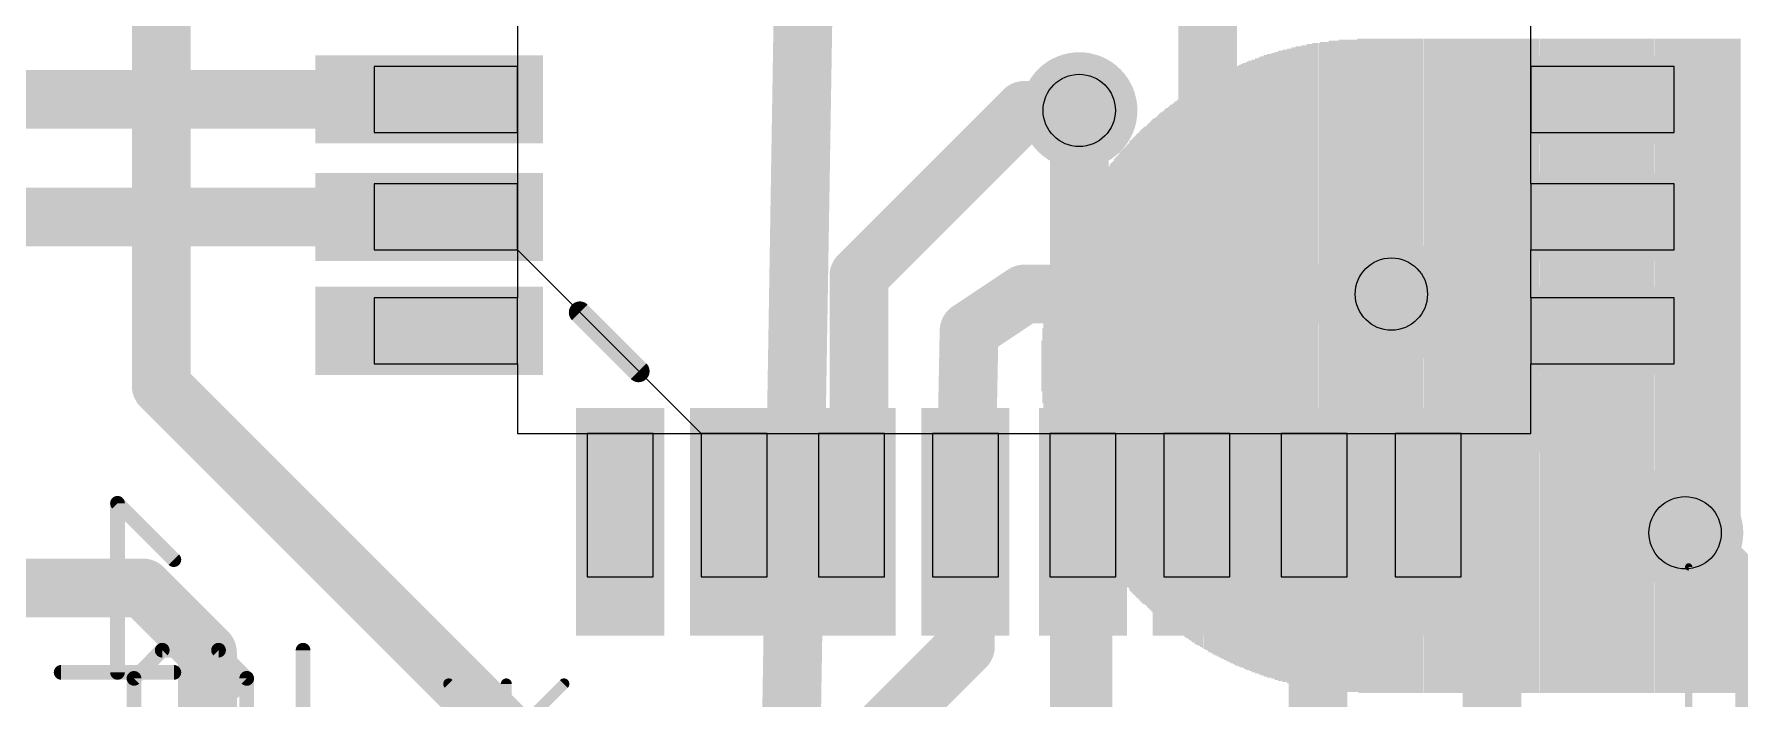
# Model space of a CAD drawing. Extents: x -7.5 to 53.1, y 33.1 to 75.6.
# Drawn here: x 18.55 to 30.35, y 49.27 to 53.87 of the extents above; entities that cross this region are included whole.
import ezdxf

# ---------------------------------------------------------------- set-up
doc = ezdxf.new("R2010")
doc.units = 0
for name, color, linetype in [('1', 22, 'CONTINUOUS'), ('16', 175, 'CONTINUOUS'), ('18', 82, 'CONTINUOUS'), ('21', 251, 'CONTINUOUS'), ('22', 2, 'CONTINUOUS'), ('27', 253, 'CONTINUOUS'), ('28', 253, 'CONTINUOUS'), ('29', 253, 'CONTINUOUS'), ('31', 253, 'CONTINUOUS'), ('39', 22, 'CONTINUOUS'), ('44', 253, 'CONTINUOUS'), ('51', 53, 'CONTINUOUS')]:
    doc.layers.add(name, color=color, linetype=linetype)

# ---------------------------------------------------------------- blocks, each defined once
blk = doc.blocks.new('RECT')
blk.add_solid([(-0.5, -0.5), (0.5, -0.5), (-0.5, 0.5), (0.5, 0.5)])
blk = doc.blocks.new('ROUNDV')
at = {"const_width": 0.5}
blk.add_lwpolyline([(0, -0.25, 1), (0, 0.25, 1), (0, -0.25)], format="xyb", dxfattribs=at)

msp = doc.modelspace()

# ---------------------------------------------------------------- linework, layer by layer
at = {"layer": '1', "const_width": 0.4064}
for points in [[(26.67, 55.88), (26.67, 52.07)], [(13.7762, 53.4162), (21.2852, 53.4162)], [(24.257, 52.197), (25.4, 53.34)], [(25.4, 53.34), (25.781, 53.34)], [(14.9634, 52.6034), (21.2852, 52.6034)], [(24.257, 50.546), (24.257, 52.197)], [(25.4, 52.07), (25.019, 51.816)], [(26.67, 52.07), (25.4, 52.07)], [(26.5938, 50.4952), (26.67, 52.07)], [(26.67, 52.07), (26.67, 50.5714)], [(27.94, 52.07), (26.67, 52.07)], [(25.019, 51.816), (24.9936, 50.4952)], [(24.2062, 50.4952), (24.257, 50.546)], [(26.67, 50.5714), (26.5938, 50.4952)], [(24.9936, 49.6316), (24.9936, 50.4952)], [(25.8064, 48.1584), (25.8064, 50.4952)], [(27.432, 50.4698), (27.4066, 50.4952)], [(27.432, 48.895), (27.432, 50.4698)], [(28.636, 50.0532), (28.194, 50.4952)], [(31.02, 49.371), (29.972, 50.419)], [(16.256, 50.038), (19.304, 50.038)], [(19.304, 50.038), (19.751, 49.591)], [(28.636, 46.355), (28.636, 50.0532)], [(19.751, 49.591), (19.751, 47.117)], [(24.257, 48.895), (24.9936, 49.6316)]]:
    msp.add_lwpolyline(points, dxfattribs=at)
at = {"layer": '1', "const_width": 0.2032}
for points in [[(21.2852, 53.3146, 1), (21.2852, 53.5178)], [(25.4, 53.4416, 1), (25.4, 53.2384)], [(25.4718, 53.2682, 1), (25.3282, 53.4118)], [(25.781, 53.2384, 1), (25.781, 53.4416)], [(21.2852, 52.5018, 1), (21.2852, 52.705)], [(24.3586, 52.197, 1), (24.1554, 52.197)], [(24.1852, 52.2688, 1), (24.3288, 52.1252)], [(25.4, 52.1716, 1), (25.4, 51.9684)], [(25.4564, 51.9855, 1), (25.3436, 52.1545)], [(26.7716, 52.07, 1), (26.5684, 52.07)], [(26.67, 52.1716, 1), (26.67, 51.9684)], [(26.7715, 52.0651, 1), (26.5685, 52.0749)], [(26.67, 51.9684, 1), (26.67, 52.1716)], [(27.94, 51.9684, 1), (27.94, 52.1716)], [(26.5684, 52.07, 1), (26.7716, 52.07)], [(25.1206, 51.814, 1), (24.9174, 51.818)], [(24.9626, 51.9005, 1), (25.0754, 51.7315)], [(24.3288, 50.4742, 1), (24.1852, 50.6178)], [(26.7418, 50.4996, 1), (26.5982, 50.6432)], [(24.1344, 50.567, 1), (24.278, 50.4234)], [(24.1554, 50.546, 1), (24.3586, 50.546)], [(25.0952, 50.4952, 1), (24.892, 50.4952)], [(25.908, 50.4952, 1), (25.7048, 50.4952)], [(26.522, 50.567, 1), (26.6656, 50.4234)], [(26.5684, 50.5714, 1), (26.7716, 50.5714)], [(27.4784, 50.567, 1), (27.3348, 50.4234)], [(27.5336, 50.4698, 1), (27.3304, 50.4698)], [(27.3602, 50.398, 1), (27.5038, 50.5416)], [(28.2658, 50.567, 1), (28.1222, 50.4234)], [(30.0438, 50.4908, 1), (29.9002, 50.3472)], [(24.892, 50.4972, 1), (25.0952, 50.4932)], [(26.4923, 50.5001, 1), (26.6953, 50.4903)], [(19.3758, 50.1098, 1), (19.2322, 49.9662)], [(19.304, 49.9364, 1), (19.304, 50.1396)], [(28.7376, 50.0532, 1), (28.5344, 50.0532)], [(28.5642, 49.9814, 1), (28.7078, 50.125)], [(19.8526, 49.591, 1), (19.6494, 49.591)], [(25.0654, 49.5598, 1), (24.9218, 49.7034)], [(19.6792, 49.5192, 1), (19.8228, 49.6628)], [(24.892, 49.6316, 1), (25.0952, 49.6316)]]:
    msp.add_lwpolyline(points, format="xyb", dxfattribs=at)
at = {"layer": '16', "const_width": 0.4064}
for points in [[(19.431, 51.435), (19.431, 54.356)], [(23.749, 46.556), (23.876, 54.356)], [(25.781, 53.34), (25.781, 48.133)], [(29.972, 50.419), (27.94, 52.07)], [(22.733, 48.133), (19.431, 51.435)]]:
    msp.add_lwpolyline(points, dxfattribs=at)
at = {"layer": '16', "const_width": 0.2032}
for points in [[(25.8826, 53.34, 1), (25.6794, 53.34)], [(28.0041, 52.1489, 1), (27.8759, 51.9911)], [(19.5028, 51.5068, 1), (19.3592, 51.3632)], [(19.3294, 51.435, 1), (19.5326, 51.435)], [(29.9079, 50.3401, 1), (30.0361, 50.4979)]]:
    msp.add_lwpolyline(points, format="xyb", dxfattribs=at)
at = {"layer": '21'}
for points, const_width in [([(20.2184, 53.4162), (19.177, 53.4162)], 0.1524), ([(22.733, 51.5366), (22.3266, 51.943)], 0.1524), ([(21.4198, 48.5775), (22.2164, 49.374)], 0.0762), ([(22.2164, 48.5775), (21.4198, 49.374)], 0.0762), ([(21.4198, 48.5775), (22.2164, 49.374)], 0.0762), ([(22.2164, 48.5775), (21.4198, 49.374)], 0.0762), ([(21.8181, 48.5775), (21.8181, 49.374)], 0.0762), ([(21.8181, 48.5775), (21.8181, 49.374)], 0.0762)]:
    msp.add_lwpolyline(points, dxfattribs=dict(at, const_width=const_width))
for points, const_width in [([(19.177, 53.4543, 1), (19.177, 53.3781)], 0.0762), ([(20.2184, 53.3781, 1), (20.2184, 53.4543)], 0.0762), ([(22.3535, 51.9699, 1), (22.2997, 51.9161)], 0.0762), ([(22.7061, 51.5097, 1), (22.7599, 51.5635)], 0.0762), ([(21.4333, 49.3875, 1), (21.4063, 49.3606)], 0.0381), ([(21.4333, 49.3875, 1), (21.4063, 49.3606)], 0.0381), ([(21.8371, 49.374, 1), (21.799, 49.374)], 0.0381), ([(21.8371, 49.374, 1), (21.799, 49.374)], 0.0381), ([(22.2298, 49.3606, 1), (22.2029, 49.3875)], 0.0381), ([(22.2298, 49.3606, 1), (22.2029, 49.3875)], 0.0381)]:
    msp.add_lwpolyline(points, format="xyb", dxfattribs=dict(at, const_width=const_width))
at = {"layer": '27', "const_width": 0.1016}
for points in [[(19.2429, 49.4123), (19.4378, 49.6072)], [(19.4378, 49.6072), (19.8276, 49.6072)], [(19.8276, 49.6072), (20.0225, 49.4123)], [(20.4123, 48.4378), (20.4123, 49.6072)], [(19.2429, 48.6327), (19.2429, 49.4123)], [(19.2429, 48.6327), (20.0225, 49.4123)], [(20.0225, 49.4123), (20.0225, 48.6327)]]:
    msp.add_lwpolyline(points, dxfattribs=at)
at = {"layer": '27', "const_width": 0.0508}
for points in [[(19.4378, 49.6326, 1), (19.4378, 49.5818)], [(19.4558, 49.5892, 1), (19.4198, 49.6252)], [(19.8456, 49.6252, 1), (19.8096, 49.5892)], [(19.8276, 49.5818, 1), (19.8276, 49.6326)], [(20.4377, 49.6072, 1), (20.3869, 49.6072)], [(19.2249, 49.4303, 1), (19.2609, 49.3943)], [(19.2683, 49.4123, 1), (19.2175, 49.4123)], [(20.0479, 49.4123, 1), (19.9971, 49.4123)], [(20.0405, 49.3943, 1), (20.0045, 49.4303)], [(20.0045, 49.3943, 1), (20.0405, 49.4303)]]:
    msp.add_lwpolyline(points, format="xyb", dxfattribs=at)
at = {"layer": '28', "const_width": 0.0508}
for points in [[(19.1467, 50.6412, 1), (19.1107, 50.6052)], [(19.1541, 50.6232, 1), (19.1033, 50.6232)], [(19.5005, 50.2154, 1), (19.5365, 50.2514)], [(18.7389, 49.4792, 1), (18.7389, 49.4284)], [(19.1033, 49.4538, 1), (19.1541, 49.4538)], [(19.5185, 49.4284, 1), (19.5185, 49.4792)]]:
    msp.add_lwpolyline(points, format="xyb", dxfattribs=at)
at = {"layer": '28', "const_width": 0.1016}
for points in [[(19.5185, 50.2334), (19.1287, 50.6232)], [(19.1287, 50.6232), (19.1287, 49.4538)], [(19.5185, 49.4538), (18.7389, 49.4538)]]:
    msp.add_lwpolyline(points, dxfattribs=at)
at = {"layer": '39', "const_width": 0.0508}
for points in [[(29.997, 50.183), (33.943, 50.183)], [(29.997, 48.217), (29.997, 50.183)]]:
    msp.add_lwpolyline(points, dxfattribs=at)
at = {"layer": '39', "const_width": 0.0254}
for points in [[(29.997, 50.1957, 1), (29.997, 50.1703)], [(30.0097, 50.183, 1), (29.9843, 50.183)]]:
    msp.add_lwpolyline(points, format="xyb", dxfattribs=at)
at = {"layer": '44'}
for centre in [(25.781, 53.34), (27.94, 52.07), (29.972, 50.419)]:
    msp.add_circle(centre, 0.25, dxfattribs=at)
at = {"layer": '51'}
for p, q in [((21.8948, 57.1754), (21.8948, 52.0446)), ((28.9052, 52.832), (28.9052, 56.388)), ((21.8948, 53.975), (21.8948, 53.6448)), ((28.9052, 53.6448), (28.9052, 53.975)), ((21.8948, 53.6448), (20.9042, 53.6448)), ((20.9042, 53.6448), (20.9042, 53.1876)), ((21.8948, 53.1876), (21.8948, 53.6448)), ((28.9052, 53.6448), (28.9052, 53.1876)), ((29.8958, 53.6448), (28.9052, 53.6448)), ((29.8958, 53.1876), (29.8958, 53.6448)), ((20.9042, 53.1876), (21.8948, 53.1876)), ((21.8948, 53.1876), (21.8948, 52.832)), ((28.9052, 52.832), (28.9052, 53.1876)), ((28.9052, 53.1876), (29.8958, 53.1876)), ((21.8948, 52.832), (20.9042, 52.832)), ((20.9042, 52.832), (20.9042, 52.3748)), ((21.8948, 52.3748), (21.8948, 52.832)), ((28.9052, 52.832), (28.9052, 52.3748)), ((29.8958, 52.832), (28.9052, 52.832)), ((29.8958, 52.3748), (29.8958, 52.832)), ((20.9042, 52.3748), (21.8948, 52.3748)), ((21.8948, 52.3748), (21.8948, 52.0446)), ((23.1648, 51.1048), (21.8948, 52.3748)), ((28.9052, 52.0446), (28.9052, 52.3748)), ((28.9052, 52.3748), (29.8958, 52.3748)), ((21.8948, 52.0446), (20.9042, 52.0446)), ((20.9042, 52.0446), (20.9042, 51.5874)), ((21.8948, 51.5874), (21.8948, 52.0446)), ((28.9052, 52.0446), (28.9052, 51.5874)), ((29.8958, 52.0446), (28.9052, 52.0446)), ((29.8958, 51.5874), (29.8958, 52.0446)), ((20.9042, 51.5874), (21.8948, 51.5874)), ((21.8948, 51.5874), (21.8948, 51.1048)), ((28.9052, 51.1048), (28.9052, 51.5874)), ((28.9052, 51.5874), (29.8958, 51.5874)), ((21.8948, 51.1048), (22.3774, 51.1048)), ((22.8346, 51.1048), (22.3774, 51.1048)), ((22.3774, 51.1048), (22.3774, 50.1142)), ((22.3774, 51.1048), (28.4226, 51.1048)), ((22.8346, 51.1048), (23.1648, 51.1048)), ((22.8346, 50.1142), (22.8346, 51.1048)), ((23.622, 51.1048), (23.1648, 51.1048)), ((23.1648, 51.1048), (23.1648, 50.1142)), ((23.622, 51.1048), (23.9776, 51.1048)), ((23.622, 50.1142), (23.622, 51.1048)), ((24.4348, 51.1048), (23.9776, 51.1048)), ((23.9776, 51.1048), (23.9776, 50.1142)), ((24.4348, 51.1048), (24.765, 51.1048)), ((24.4348, 50.1142), (24.4348, 51.1048)), ((25.2222, 51.1048), (24.765, 51.1048)), ((24.765, 51.1048), (24.765, 50.1142)), ((25.2222, 51.1048), (25.5778, 51.1048)), ((25.2222, 50.1142), (25.2222, 51.1048)), ((26.035, 51.1048), (25.5778, 51.1048)), ((25.5778, 51.1048), (25.5778, 50.1142)), ((26.035, 51.1048), (26.3652, 51.1048)), ((26.035, 50.1142), (26.035, 51.1048)), ((26.8224, 51.1048), (26.3652, 51.1048)), ((26.3652, 51.1048), (26.3652, 50.1142)), ((26.8224, 51.1048), (27.178, 51.1048)), ((26.8224, 50.1142), (26.8224, 51.1048)), ((27.6352, 51.1048), (27.178, 51.1048)), ((27.178, 51.1048), (27.178, 50.1142)), ((27.6352, 51.1048), (27.9654, 51.1048)), ((27.6352, 50.1142), (27.6352, 51.1048)), ((28.4226, 51.1048), (27.9654, 51.1048)), ((27.9654, 51.1048), (27.9654, 50.1142)), ((28.4226, 51.1048), (28.9052, 51.1048)), ((28.4226, 50.1142), (28.4226, 51.1048)), ((22.3774, 50.1142), (22.8346, 50.1142)), ((23.1648, 50.1142), (23.622, 50.1142)), ((23.9776, 50.1142), (24.4348, 50.1142)), ((24.765, 50.1142), (25.2222, 50.1142)), ((25.5778, 50.1142), (26.035, 50.1142)), ((26.3652, 50.1142), (26.8224, 50.1142)), ((27.178, 50.1142), (27.6352, 50.1142)), ((27.9654, 50.1142), (28.4226, 50.1142))]:
    msp.add_line(p, q, dxfattribs=at)
at = {"layer": '51', "const_width": 0.0381}
for points in [[(21.4333, 49.3875, 1), (21.4063, 49.3606)], [(21.4333, 49.3875, 1), (21.4063, 49.3606)], [(21.8371, 49.374, 1), (21.799, 49.374)], [(21.8371, 49.374, 1), (21.799, 49.374)], [(22.2298, 49.3606, 1), (22.2029, 49.3875)], [(22.2298, 49.3606, 1), (22.2029, 49.3875)]]:
    msp.add_lwpolyline(points, format="xyb", dxfattribs=at)
at = {"layer": '51', "const_width": 0.0762}
for points in [[(21.4198, 48.5775), (22.2164, 49.374)], [(22.2164, 48.5775), (21.4198, 49.374)], [(21.4198, 48.5775), (22.2164, 49.374)], [(22.2164, 48.5775), (21.4198, 49.374)], [(21.8181, 48.5775), (21.8181, 49.374)], [(21.8181, 48.5775), (21.8181, 49.374)]]:
    msp.add_lwpolyline(points, dxfattribs=at)

# ---------------------------------------------------------------- block references
at = {"layer": '1', "xscale": 0.508, "yscale": 1.4732, "rotation": 270}
for p in [(21.2852, 53.4162), (29.5148, 53.4162), (21.2852, 52.6034), (29.5148, 52.6034), (21.2852, 51.816), (29.5148, 51.816)]:
    msp.add_blockref('RECT', p, dxfattribs=at)
at = {"layer": '1', "xscale": 0.508, "yscale": 1.4732}
for p in [(22.606, 50.4952), (23.3934, 50.4952), (24.2062, 50.4952), (24.9936, 50.4952), (25.8064, 50.4952), (26.5938, 50.4952), (27.4066, 50.4952), (28.194, 50.4952)]:
    msp.add_blockref('RECT', p, dxfattribs=at)
at = {"layer": '18', "xscale": 0.8048, "yscale": 0.8048}
for p in [(25.781, 53.34), (25.781, 53.34), (27.94, 52.07), (27.94, 52.07), (29.972, 50.419), (29.972, 50.419)]:
    msp.add_blockref('ROUNDV', p, dxfattribs=at)
at = {"layer": '22', "yscale": 0.0076, "rotation": 270}
for p, xscale in [((27.3964, 51.5772), 4.4577), ((27.4041, 51.5734), 4.4653), ((27.4117, 51.5734), 4.4653), ((27.4193, 51.5734), 4.4653), ((27.4269, 51.5734), 4.4653), ((27.4345, 51.5734), 4.4653), ((27.4422, 51.5734), 4.4653), ((27.4498, 51.5734), 4.4806), ((27.4574, 51.5734), 4.4806), ((27.465, 51.5734), 4.4806), ((27.4726, 51.5734), 4.4806), ((27.4803, 51.5734), 4.4806), ((27.4879, 51.5734), 4.4806), ((27.4955, 51.5734), 4.4806), ((27.5031, 51.5734), 4.4806), ((27.5107, 51.5734), 4.4958), ((27.5184, 51.5734), 4.4958), ((27.526, 51.5734), 4.4958), ((27.5336, 51.5734), 4.4958), ((27.5412, 51.5734), 4.4958), ((27.5488, 51.5734), 4.4958), ((27.5565, 51.5734), 4.4958), ((27.5641, 51.5734), 4.4958), ((27.5717, 51.5734), 4.4958), ((27.5793, 51.5734), 4.511), ((27.5869, 51.5734), 4.511), ((27.5946, 51.5734), 4.511), ((27.6022, 51.5734), 4.511), ((27.6098, 51.5734), 4.511), ((27.6174, 51.5734), 4.511), ((27.625, 51.5734), 4.511), ((27.6327, 51.5734), 4.511), ((27.6403, 51.5734), 4.511), ((27.6479, 51.5734), 4.511), ((27.6555, 51.5734), 4.511), ((27.6631, 51.5734), 4.511), ((27.6708, 51.5734), 4.511), ((27.6784, 51.5734), 4.511), ((27.686, 51.5734), 4.511), ((27.6936, 51.5734), 4.511), ((27.7012, 51.5734), 4.511), ((27.7089, 51.5772), 4.5187), ((27.7165, 51.5734), 4.5263), ((27.7241, 51.5734), 4.5263), ((27.7317, 51.5734), 4.5263), ((27.7393, 51.5734), 4.5263), ((27.747, 51.5734), 4.5263), ((27.7546, 51.5734), 4.5263), ((27.7622, 51.5734), 4.5263), ((27.7698, 51.5734), 4.5263), ((27.7774, 51.5734), 4.5263), ((27.7851, 51.5734), 4.5263), ((27.7927, 51.5734), 4.5263), ((27.8003, 51.5734), 4.5263), ((27.8079, 51.5734), 4.5263), ((27.8155, 51.5734), 4.5263), ((27.8232, 51.5734), 4.5263), ((27.8308, 51.5734), 4.5263), ((27.8384, 51.5734), 4.5263), ((27.846, 51.5734), 4.5263), ((27.8536, 51.5734), 4.5263), ((27.8613, 51.5734), 4.5263), ((27.8689, 51.5734), 4.5263), ((27.8765, 51.5734), 4.5263), ((27.8841, 51.5734), 4.5263), ((27.8917, 51.5734), 4.5263), ((27.8994, 51.5734), 4.5263), ((27.907, 51.5734), 4.5263), ((27.9146, 51.5734), 4.5263), ((27.9222, 51.5734), 4.5263), ((27.9298, 51.5734), 4.5263), ((27.9375, 51.5734), 4.5263), ((27.9451, 51.5734), 4.5263), ((27.9527, 51.5734), 4.5263), ((27.9603, 51.5734), 4.5263), ((27.9679, 51.5734), 4.5263), ((27.9756, 51.5734), 4.5263), ((27.9832, 51.5734), 4.5263), ((27.9908, 51.5734), 4.5263), ((27.9984, 51.5734), 4.5263), ((28.006, 51.5734), 4.5263), ((28.0137, 51.5734), 4.5263), ((28.0213, 51.5734), 4.5263), ((28.0289, 51.5734), 4.5263), ((28.0365, 51.5734), 4.5263), ((28.0441, 51.5734), 4.5263), ((28.0518, 51.5734), 4.5263), ((28.0594, 51.5734), 4.5263), ((28.067, 51.5734), 4.5263), ((28.0746, 51.5734), 4.5263), ((28.0822, 51.5734), 4.5263), ((28.0899, 51.5734), 4.5263), ((28.0975, 51.5734), 4.5263), ((28.1051, 51.5734), 4.5263), ((28.1127, 51.5734), 4.5263), ((28.1203, 51.5734), 4.5263), ((28.128, 51.5734), 4.5263), ((28.1356, 51.5734), 4.5263), ((28.1432, 51.5734), 4.5263), ((28.1508, 51.5734), 4.5263), ((28.1584, 51.5734), 4.5263), ((28.1661, 51.5734), 4.5263), ((28.1737, 51.5734), 4.5263), ((28.1813, 51.5734), 4.5263), ((28.1889, 51.5734), 4.5263), ((28.1965, 51.5734), 4.5263), ((28.2042, 51.5734), 4.5263), ((28.2118, 51.5734), 4.5263), ((28.2194, 51.5734), 4.5263), ((28.227, 51.5734), 4.5263), ((28.2346, 51.5734), 4.5263), ((28.2423, 51.5734), 4.5263), ((28.2499, 51.5734), 4.5263), ((28.2575, 51.5734), 4.5263), ((28.2651, 51.5734), 4.5263), ((28.2727, 51.5734), 4.5263), ((28.2804, 51.5734), 4.5263), ((28.288, 51.5734), 4.5263), ((28.2956, 51.5734), 4.5263), ((28.3032, 51.5734), 4.5263), ((28.3108, 51.5734), 4.5263), ((28.3185, 51.5734), 4.5263), ((28.3261, 51.5734), 4.5263), ((28.3337, 51.5734), 4.5263), ((28.3413, 51.5734), 4.5263), ((28.3489, 51.5734), 4.5263), ((28.3566, 51.5734), 4.5263), ((28.3642, 51.5734), 4.5263), ((28.3718, 51.5734), 4.5263), ((28.3794, 51.5734), 4.5263), ((28.387, 51.5734), 4.5263), ((28.3947, 51.5734), 4.5263), ((28.4023, 51.5734), 4.5263), ((28.4099, 51.5734), 4.5263), ((28.4175, 51.5734), 4.5263), ((28.4251, 51.5734), 4.5263), ((28.4328, 51.5734), 4.5263), ((28.4404, 51.5734), 4.5263), ((28.448, 51.5734), 4.5263), ((28.4556, 51.5734), 4.5263), ((28.4632, 51.5734), 4.5263), ((28.4709, 51.5734), 4.5263), ((28.4785, 51.5734), 4.5263), ((28.4861, 51.5734), 4.5263), ((28.4937, 51.5734), 4.5263), ((28.5013, 51.5734), 4.5263), ((28.509, 51.5734), 4.5263), ((28.5166, 51.5734), 4.5263), ((28.5242, 51.5734), 4.5263), ((28.5318, 51.5734), 4.5263), ((28.5394, 51.5734), 4.5263), ((28.5471, 51.5734), 4.5263), ((28.5547, 51.5734), 4.5263), ((28.5623, 51.5734), 4.5263), ((28.5699, 51.5734), 4.5263), ((28.5775, 51.5734), 4.5263), ((28.5852, 51.5734), 4.5263), ((28.5928, 51.5734), 4.5263), ((28.6004, 51.5734), 4.5263), ((28.608, 51.5734), 4.5263), ((28.6156, 51.5734), 4.5263), ((28.6233, 51.5734), 4.5263), ((28.6309, 51.5734), 4.5263), ((28.6385, 51.5734), 4.5263), ((28.6461, 51.5734), 4.5263), ((28.6537, 51.5734), 4.5263), ((28.6614, 51.5734), 4.5263), ((28.669, 51.5734), 4.5263), ((28.6766, 51.5734), 4.5263), ((28.6842, 51.5734), 4.5263), ((28.6918, 51.5734), 4.5263), ((28.6995, 51.5734), 4.5263), ((28.7071, 51.5734), 4.5263), ((28.7147, 51.5734), 4.5263), ((28.7223, 51.5734), 4.5263), ((28.7299, 51.5734), 4.5263), ((28.7376, 51.5734), 4.5263), ((28.7452, 51.5734), 4.5263), ((28.7528, 51.5734), 4.5263), ((28.7604, 51.5734), 4.5263), ((28.768, 51.5734), 4.5263), ((28.7757, 51.5734), 4.5263), ((28.7833, 51.5734), 4.5263), ((28.7909, 51.5734), 4.5263), ((28.7985, 51.5734), 4.5263), ((28.8061, 51.5734), 4.5263), ((28.8138, 51.5734), 4.5263), ((28.8214, 51.5734), 4.5263), ((28.829, 51.5734), 4.5263), ((28.8366, 51.5734), 4.5263), ((28.8442, 51.5734), 4.5263), ((28.8519, 51.5734), 4.5263), ((28.8595, 51.5734), 4.5263), ((28.8671, 51.5734), 4.5263), ((28.8747, 51.5734), 4.5263), ((28.8823, 51.5734), 4.5263), ((28.89, 51.5734), 4.5263), ((28.8976, 51.5734), 4.5263), ((28.9052, 51.5734), 4.5263), ((28.9128, 51.5734), 4.5263), ((28.9204, 51.5734), 4.5263), ((28.9281, 51.5734), 4.5263), ((28.9357, 51.5734), 4.5263), ((28.9433, 51.5734), 4.5263), ((28.9509, 51.5734), 4.5263), ((28.9585, 51.5734), 4.5263), ((28.9662, 51.5734), 4.5263), ((28.9738, 51.5734), 4.5263), ((28.9814, 51.5734), 4.5263), ((28.989, 51.5734), 4.5263), ((28.9966, 51.5734), 4.5263), ((29.0043, 51.5734), 4.5263), ((29.0119, 51.5734), 4.5263), ((29.0195, 51.5734), 4.5263), ((29.0271, 51.5734), 4.5263), ((29.0347, 51.5734), 4.5263), ((29.0424, 51.5734), 4.5263), ((29.05, 51.5734), 4.5263), ((29.0576, 51.5734), 4.5263), ((29.0652, 51.5734), 4.5263), ((29.0728, 51.5734), 4.5263), ((29.0805, 51.5734), 4.5263), ((29.0881, 51.5734), 4.5263), ((29.0957, 51.5734), 4.5263), ((29.1033, 51.5734), 4.5263), ((29.1109, 51.5734), 4.5263), ((29.1186, 51.5734), 4.5263), ((29.1262, 51.5734), 4.5263), ((29.1338, 51.5734), 4.5263), ((29.1414, 51.5734), 4.5263), ((29.149, 51.5734), 4.5263), ((29.1567, 51.5734), 4.5263), ((29.1643, 51.5734), 4.5263), ((29.1719, 51.5734), 4.5263), ((29.1795, 51.5734), 4.5263), ((29.1871, 51.5734), 4.5263), ((29.1948, 51.5734), 4.5263), ((29.2024, 51.5734), 4.5263), ((29.21, 51.5734), 4.5263), ((29.2176, 51.5734), 4.5263), ((29.2252, 51.5734), 4.5263), ((29.2329, 51.5734), 4.5263), ((29.2405, 51.5734), 4.5263), ((29.2481, 51.5734), 4.5263), ((29.2557, 51.5734), 4.5263), ((29.2633, 51.5734), 4.5263), ((29.271, 51.5734), 4.5263), ((29.2786, 51.5734), 4.5263), ((29.2862, 51.5734), 4.5263), ((29.2938, 51.5734), 4.5263), ((29.3014, 51.5734), 4.5263), ((29.3091, 51.5734), 4.5263), ((29.3167, 51.5734), 4.5263), ((29.3243, 51.5734), 4.5263), ((29.3319, 51.5734), 4.5263), ((29.3395, 51.5734), 4.5263), ((29.3472, 51.5734), 4.5263), ((29.3548, 51.5734), 4.5263), ((29.3624, 51.5734), 4.5263), ((29.37, 51.5734), 4.5263), ((29.3776, 51.5734), 4.5263), ((29.3853, 51.5734), 4.5263), ((29.3929, 51.5734), 4.5263), ((29.4005, 51.5734), 4.5263), ((29.4081, 51.5734), 4.5263), ((29.4157, 51.5734), 4.5263), ((29.4234, 51.5734), 4.5263), ((29.431, 51.5734), 4.5263), ((29.4386, 51.5734), 4.5263), ((29.4462, 51.5734), 4.5263), ((29.4538, 51.5734), 4.5263), ((29.4615, 51.5734), 4.5263), ((29.4691, 51.5734), 4.5263), ((29.4767, 51.5734), 4.5263), ((29.4843, 51.5734), 4.5263), ((29.4919, 51.5734), 4.5263), ((29.4996, 51.5734), 4.5263), ((29.5072, 51.5734), 4.5263), ((29.5148, 51.5734), 4.5263), ((29.5224, 51.5734), 4.5263), ((29.53, 51.5734), 4.5263), ((29.5377, 51.5734), 4.5263), ((29.5453, 51.5734), 4.5263), ((29.5529, 51.5734), 4.5263), ((29.5605, 51.5734), 4.5263), ((29.5681, 51.5734), 4.5263), ((29.5758, 51.5734), 4.5263), ((29.5834, 51.5734), 4.5263), ((29.591, 51.5734), 4.5263), ((29.5986, 51.5734), 4.5263), ((29.6062, 51.5734), 4.5263), ((29.6139, 51.5734), 4.5263), ((29.6215, 51.5734), 4.5263), ((29.6291, 51.5734), 4.5263), ((29.6367, 51.5734), 4.5263), ((29.6443, 51.5734), 4.5263), ((29.652, 51.5734), 4.5263), ((29.6596, 51.5734), 4.5263), ((29.6672, 51.5734), 4.5263), ((29.6748, 51.5734), 4.5263), ((29.6824, 51.5734), 4.5263), ((29.6901, 51.5734), 4.5263), ((29.6977, 51.5734), 4.5263), ((29.7053, 51.5734), 4.5263), ((29.7129, 51.5734), 4.5263), ((29.7205, 51.5734), 4.5263), ((29.7282, 51.5734), 4.5263), ((29.7358, 51.5734), 4.5263), ((29.7434, 51.5734), 4.5263), ((29.751, 51.5734), 4.5263), ((29.7586, 51.5734), 4.5263), ((29.7663, 51.5734), 4.5263), ((29.7739, 51.5734), 4.5263), ((29.7815, 51.5734), 4.5263), ((29.7891, 51.5734), 4.5263), ((29.7967, 51.5734), 4.5263), ((29.8044, 51.5734), 4.5263), ((29.812, 51.5734), 4.5263), ((29.8196, 51.5734), 4.5263), ((29.8272, 51.5734), 4.5263), ((29.8348, 51.5734), 4.5263), ((29.8425, 51.5734), 4.5263), ((29.8501, 51.5734), 4.5263), ((29.8577, 51.5734), 4.5263), ((29.8653, 51.5734), 4.5263), ((29.8729, 51.5734), 4.5263), ((29.8806, 51.5734), 4.5263), ((29.8882, 51.5734), 4.5263), ((29.8958, 51.5734), 4.5263), ((29.9034, 51.5734), 4.5263), ((29.911, 51.5734), 4.5263), ((29.9187, 51.5734), 4.5263), ((29.9263, 51.5734), 4.5263), ((29.9339, 51.5734), 4.5263), ((29.9415, 51.5734), 4.5263), ((29.9491, 51.5734), 4.5263), ((29.9568, 51.5734), 4.5263), ((29.9644, 51.5734), 4.5263), ((29.972, 51.5734), 4.5263), ((29.9796, 51.5734), 4.5263), ((29.9872, 51.5734), 4.5263), ((29.9949, 51.5734), 4.5263), ((30.0025, 51.5734), 4.5263), ((30.0101, 51.5734), 4.5263), ((30.0177, 51.5734), 4.5263), ((30.0253, 51.5734), 4.5263), ((30.033, 51.5734), 4.5263), ((30.0406, 51.5734), 4.5263), ((30.0482, 51.5734), 4.5263), ((30.0558, 51.5734), 4.5263), ((30.0634, 51.5734), 4.5263), ((30.0711, 51.5734), 4.5263), ((30.0787, 51.5734), 4.5263), ((30.0863, 51.5734), 4.5263), ((30.0939, 51.5734), 4.5263), ((30.1015, 51.5734), 4.5263), ((30.1092, 51.5734), 4.5263), ((30.1168, 51.5734), 4.5263), ((30.1244, 51.5734), 4.5263), ((30.132, 51.5734), 4.5263), ((30.1396, 51.5734), 4.5263), ((30.1473, 51.5734), 4.5263), ((30.1549, 51.5734), 4.5263), ((30.1625, 51.5734), 4.5263), ((30.1701, 51.5734), 4.5263), ((30.1777, 51.5734), 4.5263), ((30.1854, 51.5734), 4.5263), ((30.193, 51.5734), 4.5263), ((30.2006, 51.5734), 4.5263), ((30.2082, 51.5734), 4.5263), ((30.2158, 51.5734), 4.5263), ((30.2235, 51.5734), 4.5263), ((30.2311, 51.5734), 4.5263), ((30.2387, 51.5734), 4.5263), ((30.2463, 51.5734), 4.5263), ((30.2539, 51.5734), 4.5263), ((30.2616, 51.5734), 4.5263), ((30.2692, 51.5734), 4.5263), ((30.2768, 51.5734), 4.5263), ((30.2844, 51.5734), 4.5263), ((30.292, 51.5734), 4.5263), ((30.2997, 51.5734), 4.5263), ((30.3073, 51.5734), 4.5263), ((30.3149, 51.5734), 4.5263), ((30.3225, 51.5734), 4.5263), ((30.3301, 51.5734), 4.5263), ((30.3378, 51.5734), 4.5263), ((30.3454, 51.5734), 4.5263), ((30.353, 51.5734), 4.5263), ((26.9773, 51.5734), 4.2367), ((26.985, 51.5734), 4.2367), ((26.9926, 51.5734), 4.2367), ((27.0002, 51.5734), 4.252), ((27.0078, 51.5734), 4.252), ((27.0154, 51.5734), 4.252), ((27.0231, 51.5734), 4.2672), ((27.0307, 51.5734), 4.2672), ((27.0383, 51.5734), 4.2824), ((27.0459, 51.5734), 4.2824), ((27.0535, 51.5734), 4.2824), ((27.0612, 51.5734), 4.2977), ((27.0688, 51.5734), 4.2977), ((27.0764, 51.5734), 4.2977), ((27.084, 51.5734), 4.3129), ((27.0916, 51.5734), 4.3129), ((27.0993, 51.5734), 4.3129), ((27.1069, 51.5734), 4.3129), ((27.1145, 51.5734), 4.3282), ((27.1221, 51.5734), 4.3282), ((27.1297, 51.5734), 4.3282), ((27.1374, 51.5734), 4.3434), ((27.145, 51.5734), 4.3434), ((27.1526, 51.5734), 4.3434), ((27.1602, 51.5734), 4.3586), ((27.1678, 51.5734), 4.3586), ((27.1755, 51.5734), 4.3586), ((27.1831, 51.5734), 4.3586), ((27.1907, 51.5734), 4.3739), ((27.1983, 51.5734), 4.3739), ((27.2059, 51.5734), 4.3739), ((27.2136, 51.5734), 4.3739), ((27.2212, 51.5734), 4.3891), ((27.2288, 51.5734), 4.3891), ((27.2364, 51.5734), 4.3891), ((27.244, 51.5734), 4.3891), ((27.2517, 51.5734), 4.4044), ((27.2593, 51.5734), 4.4044), ((27.2669, 51.5734), 4.4044), ((27.2745, 51.5734), 4.4044), ((27.2821, 51.5734), 4.4196), ((27.2898, 51.5734), 4.4196), ((27.2974, 51.5734), 4.4196), ((27.305, 51.5734), 4.4196), ((27.3126, 51.5734), 4.4196), ((27.3202, 51.5734), 4.4348), ((27.3279, 51.5734), 4.4348), ((27.3355, 51.5734), 4.4348), ((27.3431, 51.5734), 4.4348), ((27.3507, 51.5734), 4.4348), ((27.3583, 51.5734), 4.4501), ((27.366, 51.5734), 4.4501), ((27.3736, 51.5734), 4.4501), ((27.3812, 51.5734), 4.4501), ((27.3888, 51.5734), 4.4501), ((26.7106, 51.5734), 3.9929), ((26.7183, 51.5734), 3.9929), ((26.7259, 51.5734), 4.0081), ((26.7335, 51.5734), 4.0081), ((26.7411, 51.5734), 4.0234), ((26.7487, 51.5734), 4.0234), ((26.7564, 51.5734), 4.0386), ((26.764, 51.5734), 4.0386), ((26.7716, 51.5734), 4.0538), ((26.7792, 51.5734), 4.0538), ((26.7868, 51.5734), 4.0691), ((26.7945, 51.5734), 4.0691), ((26.8021, 51.5734), 4.0843), ((26.8097, 51.5734), 4.0843), ((26.8173, 51.5734), 4.0996), ((26.8249, 51.5734), 4.0996), ((26.8326, 51.5734), 4.1148), ((26.8402, 51.5734), 4.1148), ((26.8478, 51.5734), 4.13), ((26.8554, 51.5734), 4.13), ((26.863, 51.5734), 4.1453), ((26.8707, 51.5734), 4.1453), ((26.8783, 51.5734), 4.1453), ((26.8859, 51.5734), 4.1605), ((26.8935, 51.5734), 4.1605), ((26.9011, 51.5734), 4.1758), ((26.9088, 51.5734), 4.1758), ((26.9164, 51.5772), 4.1834), ((26.924, 51.5734), 4.191), ((26.9316, 51.5734), 4.191), ((26.9392, 51.5734), 4.2062), ((26.9469, 51.5734), 4.2062), ((26.9545, 51.5772), 4.2139), ((26.9621, 51.5734), 4.2215), ((26.9697, 51.5734), 4.2215), ((26.5201, 51.5734), 3.7643), ((26.5278, 51.5734), 3.7643), ((26.5354, 51.5734), 3.7795), ((26.543, 51.5734), 3.7948), ((26.5506, 51.5734), 3.7948), ((26.5582, 51.5734), 3.81), ((26.5659, 51.5734), 3.8252), ((26.5735, 51.5734), 3.8252), ((26.5811, 51.5734), 3.8405), ((26.5887, 51.5734), 3.8557), ((26.5963, 51.5734), 3.8557), ((26.604, 51.5734), 3.871), ((26.6116, 51.5734), 3.871), ((26.6192, 51.5734), 3.8862), ((26.6268, 51.5772), 3.8938), ((26.6344, 51.5734), 3.9014), ((26.6421, 51.5734), 3.9167), ((26.6497, 51.5734), 3.9167), ((26.6573, 51.5734), 3.9319), ((26.6649, 51.5734), 3.9319), ((26.6725, 51.5734), 3.9472), ((26.6802, 51.5734), 3.9624), ((26.6878, 51.5734), 3.9624), ((26.6954, 51.5734), 3.9776), ((26.703, 51.5734), 3.9776), ((26.3601, 51.5734), 3.5204), ((26.3677, 51.5734), 3.5357), ((26.3754, 51.5734), 3.5509), ((26.383, 51.5734), 3.5662), ((26.3906, 51.5734), 3.5662), ((26.3982, 51.5734), 3.5814), ((26.4058, 51.5734), 3.5966), ((26.4135, 51.5734), 3.6119), ((26.4211, 51.5734), 3.6119), ((26.4287, 51.5734), 3.6271), ((26.4363, 51.5734), 3.6424), ((26.4439, 51.5734), 3.6576), ((26.4516, 51.5734), 3.6576), ((26.4592, 51.5734), 3.6728), ((26.4668, 51.5734), 3.6881), ((26.4744, 51.5734), 3.7033), ((26.482, 51.5734), 3.7033), ((26.4897, 51.5734), 3.7186), ((26.4973, 51.5734), 3.7338), ((26.5049, 51.5734), 3.7338), ((26.5125, 51.5734), 3.749), ((26.223, 51.5734), 3.2918), ((26.2306, 51.5772), 3.2995), ((26.2382, 51.5734), 3.3071), ((26.2458, 51.5734), 3.3223), ((26.2534, 51.5734), 3.3376), ((26.2611, 51.5734), 3.3528), ((26.2687, 51.5734), 3.368), ((26.2763, 51.5734), 3.3833), ((26.2839, 51.5734), 3.3985), ((26.2915, 51.5734), 3.4138), ((26.2992, 51.5734), 3.429), ((26.3068, 51.5734), 3.429), ((26.3144, 51.5734), 3.4442), ((26.322, 51.5734), 3.4595), ((26.3296, 51.5734), 3.4747), ((26.3373, 51.5734), 3.49), ((26.3449, 51.5734), 3.5052), ((26.3525, 51.5734), 3.5052), ((26.1087, 51.5734), 3.048), ((26.1163, 51.5734), 3.0632), ((26.1239, 51.5734), 3.0785), ((26.1315, 51.5734), 3.109), ((26.1391, 51.5734), 3.1242), ((26.1468, 51.5734), 3.1394), ((26.1544, 51.5734), 3.1547), ((26.162, 51.5734), 3.1699), ((26.1696, 51.5734), 3.1852), ((26.1772, 51.5734), 3.2004), ((26.1849, 51.5734), 3.2156), ((26.1925, 51.5734), 3.2309), ((26.2001, 51.5734), 3.2461), ((26.2077, 51.5734), 3.2614), ((26.2153, 51.5734), 3.2766), ((26.0096, 51.5734), 2.8194), ((26.0172, 51.5734), 2.8346), ((26.0248, 51.5734), 2.8651), ((26.0325, 51.5734), 2.8804), ((26.0401, 51.5734), 2.8956), ((26.0477, 51.5734), 2.9108), ((26.0553, 51.5734), 2.9261), ((26.0629, 51.5734), 2.9566), ((26.0706, 51.5734), 2.9718), ((26.0782, 51.5734), 2.987), ((26.0858, 51.5734), 3.0023), ((26.0934, 51.5734), 3.0175), ((26.101, 51.5734), 3.0328), ((25.9182, 51.5734), 2.5756), ((25.9258, 51.5696), 2.5984), ((25.9334, 51.5734), 2.6213), ((25.941, 51.5734), 2.6365), ((25.9486, 51.5734), 2.667), ((25.9563, 51.5734), 2.6822), ((25.9639, 51.5734), 2.6975), ((25.9715, 51.5734), 2.728), ((25.9791, 51.5734), 2.7432), ((25.9867, 51.5734), 2.7584), ((25.9944, 51.5734), 2.7889), ((26.002, 51.5734), 2.8042), ((25.842, 51.5734), 2.347), ((25.8496, 51.5734), 2.3622), ((25.8572, 51.5734), 2.3927), ((25.8648, 51.5734), 2.4079), ((25.8724, 51.5734), 2.4384), ((25.8801, 51.5734), 2.4689), ((25.8877, 51.5734), 2.4841), ((25.8953, 51.5734), 2.5146), ((25.9029, 51.5734), 2.5298), ((25.9105, 51.5734), 2.5603), ((25.7734, 51.5734), 2.1031), ((25.781, 51.5734), 2.1336), ((25.7886, 51.5734), 2.1641), ((25.7962, 51.5734), 2.1793), ((25.8039, 51.5734), 2.2098), ((25.8115, 51.5734), 2.2403), ((25.8191, 51.5734), 2.2708), ((25.8267, 51.5734), 2.286), ((25.8343, 51.5734), 2.3165), ((25.72, 51.5734), 1.8898), ((25.7277, 51.5734), 1.9202), ((25.7353, 51.5734), 1.9507), ((25.7429, 51.5734), 1.9812), ((25.7505, 51.5734), 2.0117), ((25.7581, 51.5734), 2.0422), ((25.7658, 51.5734), 2.0726), ((25.6667, 51.5734), 1.6307), ((25.6743, 51.5734), 1.6764), ((25.6819, 51.5734), 1.7069), ((25.6896, 51.5696), 1.745), ((25.6972, 51.5734), 1.7831), ((25.7048, 51.5734), 1.8136), ((25.7124, 51.5734), 1.844), ((25.6286, 51.5734), 1.4173), ((25.6362, 51.5734), 1.463), ((25.6438, 51.5734), 1.5088), ((25.6515, 51.5734), 1.5545), ((25.6591, 51.5734), 1.585), ((25.5905, 51.5734), 1.1582), ((25.5981, 51.5734), 1.2192), ((25.6057, 51.5734), 1.2649), ((25.6134, 51.5734), 1.3259), ((25.621, 51.5734), 1.3716), ((25.5676, 51.5734), 0.9754), ((25.5753, 51.5734), 1.0363), ((25.5829, 51.5734), 1.0973), ((25.5448, 51.5734), 0.7315), ((25.5524, 51.5734), 0.823), ((25.56, 51.5734), 0.8992), ((25.5295, 51.5734), 0.5182), ((25.5372, 51.5772), 0.6325), ((25.5219, 51.5734), 0.3505)]:
    msp.add_blockref('RECT', p, dxfattribs=dict(at, xscale=xscale))
at = {"layer": '29', "xscale": 0.6096, "yscale": 1.5748, "rotation": 270}
for p in [(21.2852, 53.4162), (29.5148, 53.4162), (21.2852, 52.6034), (29.5148, 52.6034), (21.2852, 51.816), (29.5148, 51.816)]:
    msp.add_blockref('RECT', p, dxfattribs=at)
at = {"layer": '29'}
for p, xscale, yscale in [((22.606, 50.4952), 0.6096, 1.5748), ((23.3934, 50.4952), 0.6096, 1.5748), ((24.2062, 50.4952), 0.6096, 1.5748), ((24.9936, 50.4952), 0.6096, 1.5748), ((25.8064, 50.4952), 0.6096, 1.5748), ((26.5938, 50.4952), 0.6096, 1.5748), ((27.4066, 50.4952), 0.6096, 1.5748), ((28.194, 50.4952), 0.6096, 1.5748), ((31.02, 49.2), 1.4016, 1.6016)]:
    msp.add_blockref('RECT', p, dxfattribs=dict(at, xscale=xscale, yscale=yscale))
at = {"layer": '31', "xscale": 0.508, "yscale": 1.4732, "rotation": 270}
for p in [(21.2852, 53.4162), (29.5148, 53.4162), (21.2852, 52.6034), (29.5148, 52.6034), (21.2852, 51.816), (29.5148, 51.816)]:
    msp.add_blockref('RECT', p, dxfattribs=at)
at = {"layer": '31', "xscale": 0.508, "yscale": 1.4732}
for p in [(22.606, 50.4952), (23.3934, 50.4952), (24.2062, 50.4952), (24.9936, 50.4952), (25.8064, 50.4952), (26.5938, 50.4952), (27.4066, 50.4952), (28.194, 50.4952)]:
    msp.add_blockref('RECT', p, dxfattribs=at)

doc.saveas('drawing.dxf')
